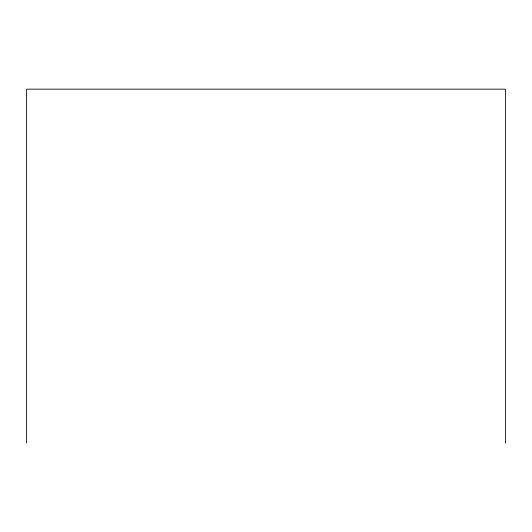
<?xml version="1.0" encoding="UTF-8"?>
<svg xmlns="http://www.w3.org/2000/svg" width="532" height="532" viewBox="0 0 532 532"><rect width="100%" height="100%" fill="white"/><g stroke="black" fill="none" stroke-linecap="round" stroke-linejoin="round"><path stroke-width="0.8" d="M505.4 442.843L505.4 89.157L26.6 89.157L26.6 442.843"/></g></svg>
